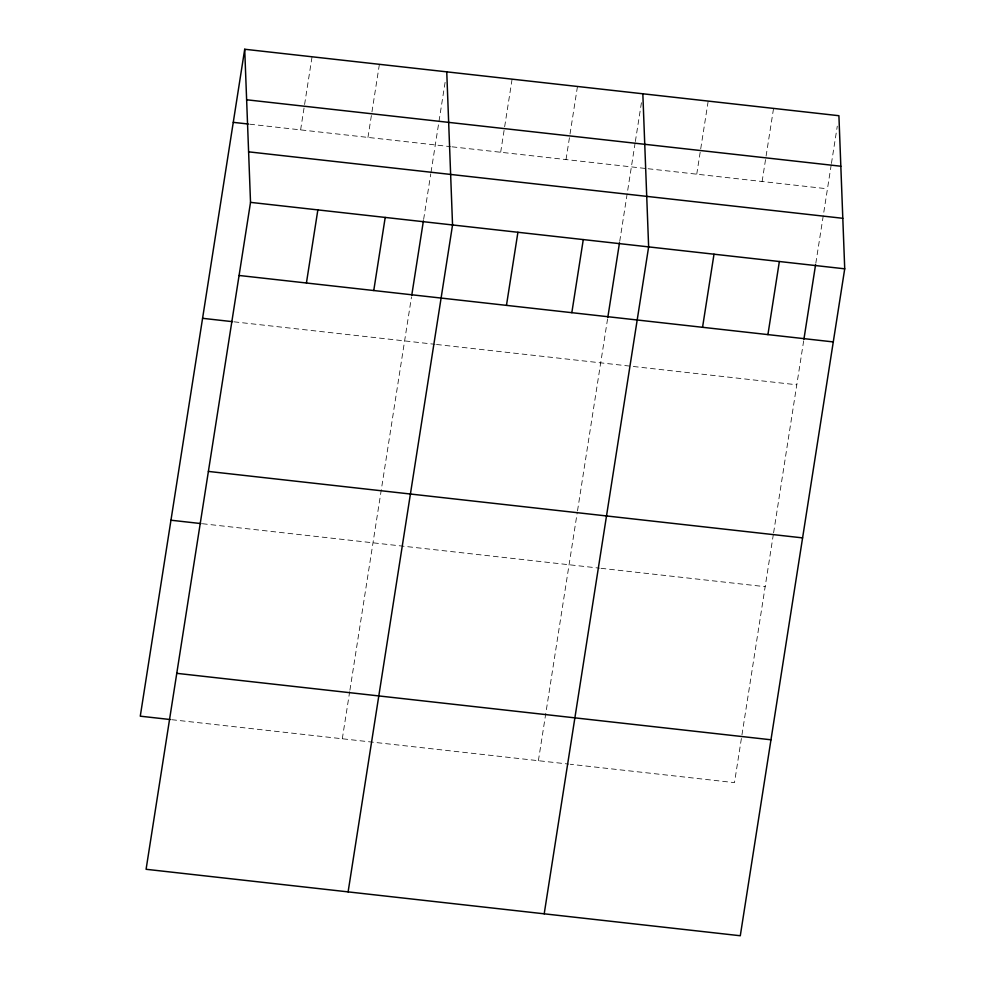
<?xml version="1.0" encoding="UTF-8"?>
<svg xmlns="http://www.w3.org/2000/svg" width="985" height="985" viewBox="0 0 985 985"><rect width="100%" height="100%" fill="white"/><g stroke="black" fill="none" stroke-linecap="round" stroke-linejoin="round"><path stroke-width="0.74" stroke-dasharray="4.92 3.69" d="M300.61 129.885L304.353 106.011M304.587 104.521L312.06 56.785M367.959 137.42L379.397 64.308M342.3 738.775L349.675 691.679M349.921 690.165L411.508 296.854M423.636 219.384L430.777 173.803M431.011 172.289L445.577 79.305M500.663 152.256L512.101 79.157M566.018 159.57L577.469 86.471M538.389 760.703L577.272 512.397M577.505 510.907L607.597 318.783M619.725 241.313L635.116 143.01M635.35 141.52L641.432 102.723M696.74 174.185L700.483 150.323M700.717 148.821L708.19 101.086M762.107 181.499L765.85 157.625M766.084 156.135L773.557 108.399M773.36 534.326L734.478 782.632L570.315 764.274M773.594 532.836L803.686 340.724M815.814 263.241L831.205 164.938M831.438 163.448L837.287 126.154M249.734 124.196L450.502 146.642M452.017 146.814L646.579 168.583M648.105 168.743L827.474 188.812M234.011 321.824L435.013 344.307M436.527 344.479L796.779 384.778M202.393 523.725L599.483 568.148M600.998 568.308L765.16 586.678M171.698 719.69L568.788 764.101"/><path stroke-width="1.48" d="M244.711 49.25L250.522 202.368L146.088 869.287L740.289 935.75L844.724 268.819L838.912 115.713L244.711 49.25L140.276 716.181L170.208 719.53M306.421 282.99L317.86 209.891M373.758 290.526L385.209 217.426M411.742 295.34L423.402 220.899M348.111 891.893L452.546 224.962L446.747 71.843M506.462 305.375L517.913 232.275M571.829 312.676L583.28 239.577M607.831 317.269L619.491 242.827M544.2 913.821L648.635 246.89L642.836 93.772M702.551 327.303L714.002 254.204M767.918 334.617L779.357 261.505M803.92 339.197L815.58 264.768M246.632 99.781L840.833 166.231M233.273 122.349L248.232 124.024M248.602 151.838L842.803 218.301M250.522 202.368L844.724 268.819M239.072 275.468L833.273 341.918M202.578 318.315L232.509 321.664M208.389 471.421L802.59 537.884M170.959 520.215L200.891 523.564M176.771 673.334L770.972 739.784"/></g></svg>
